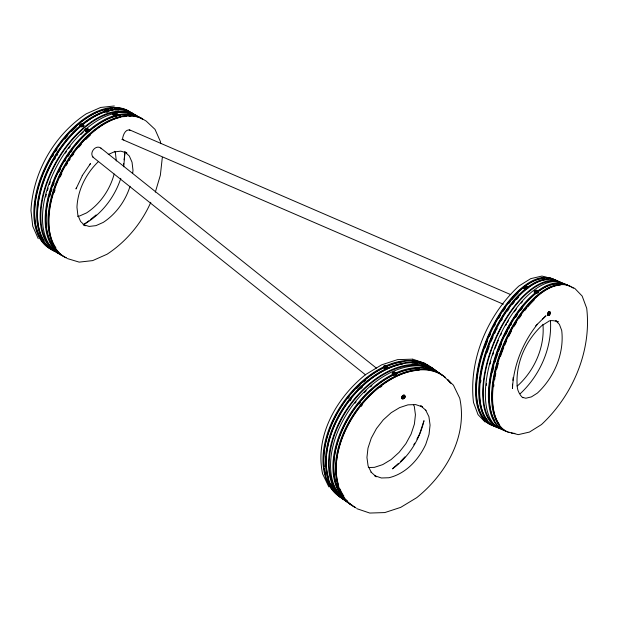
<?xml version="1.0" encoding="UTF-8"?>
<svg xmlns="http://www.w3.org/2000/svg" width="619" height="619" viewBox="0 0 619 619"><rect width="100%" height="100%" fill="white"/><g stroke="black" fill="none" stroke-linecap="round" stroke-linejoin="round"><path stroke-width="0.93" d="M512.493 384.198L512.47 388.399C513.6 365.04 522.893 342.423 537.439 324.217M162.325 157.358L160.36 175.216L155.323 192.153M512.88 380.36L513.159 377.489M123.506 165.35L123.715 163.501M124.117 159.803L124.837 153.326L123.73 166.782M132.683 173.196L133 170.333L132.033 162.201L129.356 156.073L124.736 151.771M412.61 359.159L397.56 359.631L381.66 364.839L365.69 374.518C336.666 397.708 314.467 435.892 322.623 473.922L328.859 486.882M356.753 508.648L369.767 513.05L384.817 512.571L400.717 507.363L416.68 497.691C445.711 474.494 467.91 436.31 459.755 398.28L453.402 385.126L443.39 376.089M114.175 174.032C109.965 189.669 100.177 203.984 86.567 212.905L79.286 216.124L77.522 216.325M120.806 178.318C114.654 197.26 101.686 214.058 84.401 224.101L88.857 220.766M130.044 186.273C125.502 200.819 116.055 214.019 103.249 222.399L95.976 225.626L89.151 226.43L83.124 224.604M419.558 434.159L419.303 434.909L423.992 420.688C419.543 439.83 408.525 457.402 392.423 468.846L398.489 463.352M76.539 187.549L75.982 188.973L82.304 175.695M87.635 131.654L87.635 131.77A0.882 0.511 0 0 0 87.821 131.491M82.466 125.44L82.033 125.812M87.612 130.005L87.24 130.779L86.203 130.346M107.451 111.072L107.42 110.553M114.322 114.36L114.794 114.794M115.784 114.236L115.521 114.732M384.832 366.703L385.088 367.199M386.21 367.005L385.258 367.431L384.786 366.788M526.552 287.595L526.421 288.005M537.068 291.781L536.263 292.369L535.613 291.804M402.822 397.081L403.294 396.508M548.72 313.113L548.473 313.957M80.408 124.829L80.764 124.071L82.087 123.862L83.054 124.427L82.698 125.959L81.375 126.16L80.408 125.603L80.408 124.829L81.375 125.394L82.698 125.185L83.054 124.427M80.408 125.603L80.764 124.071M85.615 129.619L85.971 128.853L87.294 128.651L88.262 129.209L87.906 130.741L86.583 130.942L85.615 130.385L85.615 129.619L86.583 130.176L87.906 129.975L88.262 129.209M105.532 110.05L105.888 109.284L107.203 109.083L108.17 109.64L107.814 111.172L106.499 111.374L105.532 110.816L105.532 110.05L106.499 110.608L107.814 110.406L108.17 109.64M105.532 110.816L105.888 109.284M113.734 113.625L114.089 112.867L115.405 112.658L116.372 113.215L116.024 114.747L114.701 114.956L113.734 114.399L113.734 113.625L114.701 114.182L116.024 113.981L116.372 113.215M113.734 114.399L114.089 112.867M384.198 366.262L384.554 365.504L385.877 365.295L386.844 365.852L386.488 367.384L385.165 367.593L384.198 367.036L384.198 366.262L385.165 366.819L386.488 366.618L386.844 365.852M384.198 367.036L384.554 365.504M393.034 373.048L393.39 372.282L394.713 372.081L395.68 372.638L395.324 374.17L394.001 374.371L393.034 373.814L393.034 373.048L394.001 373.605L395.324 373.404L395.68 372.638M393.034 373.814L393.39 373.056M524.502 286.984L524.858 286.226L526.173 286.017L527.14 286.582L526.792 288.106L525.469 288.315L524.502 287.758L524.502 286.984L525.469 287.549L526.792 287.34L527.14 286.582M535.017 291.178L535.365 290.412L536.688 290.21L537.656 290.768L537.3 292.3L535.984 292.501L535.017 291.944L535.017 291.178L535.984 291.735L537.3 291.526L537.656 290.768M150.796 202.32C141.503 223.289 126.276 241.665 107.048 254.239L92.672 260.607L79.186 262.123L67.324 258.556M413.801 444.798L414.684 443.165M416.897 439.072L419.117 434.979M548.194 313.508L548.906 312.402L550.368 312.734L549.657 314.963L548.194 314.63L548.194 313.508L548.952 313.833L548.952 314.955M548.952 313.833L549.657 312.727L550.368 312.734M82.203 175.657L90.529 163.509L89.569 164.739M404.95 456.868L400.516 461.526M87.627 130.33L86.211 130.253M98.398 161.59C86.087 173.544 77.746 189.963 76.957 207.241L77.862 215.172L80.609 221.494L85.221 225.803L83.356 224.705M96.107 214.932L90.351 219.652M393.761 373.574L393.932 373.984M526.421 287.827L526.49 287.378M402.458 396.926L403.387 395.943L404.896 396.5L404.896 397.622L403.967 398.605L402.458 398.04L402.458 396.926L403.039 397.352L403.039 398.466M403.039 397.352L403.967 396.369L404.896 396.5M535.505 326.066L545.981 315.775L542.515 319.125M520.2 393.73C539.954 375.362 552.31 347.638 550.43 320.534M403.124 396.609L403.565 396.307M516.981 385.947L518.413 385.064C534.754 369.837 544.944 346.748 542.925 324.294M526.429 289.003L525.26 289.027M386.117 367.075L386.086 366.765M108.263 154.518L113.989 151.949L120.806 151.144L126.841 152.963L124.937 151.926M107.319 111.149L106.282 111.087M526.127 288.144L525.562 288.16M536.634 292.122L536.077 292.137M368.29 467.538L374.425 467.353L382.743 464.606L391.162 459.53L399.1 452.35L405.909 443.645L411.101 434.074L414.39 424.1L415.434 414.745L414.289 406.319L413.5 404.818M548.194 314.63L549.657 314.963M114.322 105.981L100.603 107.466L86.227 113.834C54.155 135.066 33.008 172.167 30.958 210.561L32.745 226.237L38.246 238.686M123.785 139.902L122.531 139.414C122.709 135.476 125.727 127.839 130.609 130.508M402.458 398.04L403.967 398.605M551.622 278.612L541.965 276.066L530.738 278.643L518.745 286.14C487.563 315.21 468.451 359.639 473.496 402.435L478.03 414.637L485.164 422.065M522.498 397.336L525.817 398.234L531.404 396.895L537.362 393.104C554.144 377.458 564.435 353.542 561.719 330.5L559.414 324.402L555.738 320.665M508.578 432.101L518.235 434.646L529.462 432.07L541.463 424.572C572.645 395.51 591.749 351.081 586.704 308.277L582.169 296.083L574.85 288.469L571.778 287.131M114.794 114.616L114.383 114.368M536.077 292.16L535.667 291.913M412.819 359.198L425.617 363.562M374.611 475.671L381.381 477.984L388.887 477.744C405.878 473.728 418.614 459.731 425.764 444.365L429.029 434.453L430.073 425.098L428.921 416.672L425.663 410.088L425.942 410.436L420.734 405.747L422.406 406.884L415.628 404.578L407.944 404.849L399.634 407.604L391.216 412.68L383.277 419.86L376.468 428.557L371.276 438.136L367.988 448.11L366.943 457.464L368.088 465.89L371.354 472.475L371.075 472.119L376.282 476.816L374.812 475.779M556.156 320.982C563.313 323.807 550.887 318.313 547.97 321.803L541.795 325.656C525.005 341.301 514.722 365.21 517.438 388.252C517.755 391.162 521.082 397.081 522.993 397.769M548.906 312.402L549.657 312.727M549.61 313.531L550.368 313.856M129.286 129.742L510.745 294.636M121.866 139.314L503.324 304.208M115.405 113.432L116.372 113.989M93.484 157.497C88.556 153.373 95.643 144.119 100.92 148.103L376.398 368.127M403.387 395.943L403.967 396.369M404.315 397.197L404.896 397.622M92.347 156.653L365.566 374.874M525.252 287.85L525.252 288.028M394.93 373.551L394.288 374.24L393.63 373.567M80.996 125.355L81.662 126.028L82.459 125.332M403.673 396.361L402.659 397.305M100.92 148.103L101.338 148.784M107.52 110.437L107.582 110.863M106.182 110.994L106.12 110.569M114.693 151.276L115.413 152.901L116.31 160.994M160.739 143.662L160.46 141.643L155.029 129.394L146.169 121.069L143.469 119.49A79.263 44.854 -60.3 0 0 64.5 167.308A79.263 44.854 -60.3 0 0 66.411 257.976M537.3 291.526L537.3 292.3M536.688 290.21L536.688 290.976M535.984 291.735L535.984 292.501M535.365 290.412L535.365 291.178M526.792 287.34L526.792 288.106M525.469 287.549L525.469 288.315M524.858 286.226L524.858 286.992M395.324 373.404L395.324 374.17M394.713 372.081L394.713 372.847M394.001 373.605L394.001 374.371M386.488 366.618L386.488 367.384M385.165 366.819L385.165 367.593M116.024 113.981L116.024 114.747M114.701 114.182L114.701 114.956M107.814 110.406L107.814 111.172M106.499 110.608L106.499 111.374M87.906 129.975L87.906 130.741M87.294 128.651L87.294 129.417M86.583 130.176L86.583 130.942M85.971 128.853L85.971 129.626M82.698 125.185L82.698 125.959M82.087 123.862L82.087 124.636M81.375 125.394L81.375 126.16M394.357 372.421A2.105 1.215 0 0 1 396.338 374.054A2.105 1.215 0 0 1 393.003 374.572A2.105 1.215 0 0 1 393.305 372.592M394.357 372.607A2.105 1.215 0 0 1 396.338 374.24A2.105 1.215 0 0 1 393.003 374.75A2.105 1.215 0 0 1 393.305 372.77M403.65 398.412A2.105 1.346 -53.9 0 1 401.599 397.39A2.105 1.346 -53.9 0 1 404.168 395.1A2.105 1.346 -53.9 0 1 404.052 398.056M549.2 314.916A2.105 1.021 -66.8 0 1 547.622 314.483A2.105 1.021 -66.8 0 1 549.2 311.597A2.105 1.021 -66.8 0 1 549.958 313.524M549.765 314.034A2.105 1.021 -66.8 0 1 549.502 314.506M549.022 314.839A2.105 1.021 -66.8 0 1 547.459 314.692A2.105 1.021 -66.8 0 1 548.589 311.806A2.105 1.021 -66.8 0 1 549.951 312.456M549.587 313.957A2.105 1.021 -66.8 0 1 549.324 314.437M107.397 109.47A2.105 1.215 0 0 1 108.573 111.335A2.105 1.215 0 0 1 105.129 111.335A2.105 1.215 0 0 1 106.306 109.47M107.397 109.648A2.105 1.215 0 0 1 108.573 111.521A2.105 1.215 0 0 1 105.129 111.521A2.105 1.215 0 0 1 106.306 109.648M491.602 425.091A79.263 37.039 -67 0 1 488.074 335.885A79.263 37.039 -67 0 1 554.725 279.896M498.806 428.147A79.263 37.039 -67 0 1 495.27 338.941A79.263 37.039 -67 0 1 561.928 282.945M496.616 427.141A79.263 37.039 -67 0 1 491.865 338.523A79.263 37.039 -67 0 1 558.895 281.66M493.397 425.771A79.263 37.039 -67 0 1 489.389 335.436A79.263 37.039 -67 0 1 557.146 281.289M496.531 426.971A79.263 37.039 -67 0 1 490.542 338.995A79.263 37.039 -67 0 1 557.943 281.258M487.269 419.914A78.28 36.583 -67 0 1 484.762 356.559A78.28 36.583 -67 0 1 525.624 289.46M527.992 287.642A78.28 36.583 -67 0 1 548.248 279.641M480.723 382.062A78.28 36.583 -67 0 1 480.917 380.174M487.052 352.606A78.28 36.583 -67 0 1 489.18 346.501M491.207 341.278A78.28 36.583 -67 0 1 493.034 336.984M494.581 333.587A78.28 36.583 -67 0 1 495.409 331.838M496.268 330.097A78.28 36.583 -67 0 1 497.142 328.364M501.297 320.758A78.28 36.583 -67 0 1 502.264 319.133M507.448 311.086A78.28 36.583 -67 0 1 509.104 308.757M512.493 304.308A78.28 36.583 -67 0 1 514.203 302.211M516.695 299.333A78.28 36.583 -67 0 1 518.652 297.213M484.05 418.552A78.28 36.583 -67 0 1 488.151 336.86A78.28 36.583 -67 0 1 544.178 278.287M485.01 347.762A78.28 36.583 -67 0 1 487.64 340.775M489.436 336.473A78.28 36.583 -67 0 1 490.565 333.927M494.364 326.136A78.28 36.583 -67 0 1 495.27 324.418M498.558 318.576A78.28 36.583 -67 0 1 500.5 315.381M503.139 311.311A78.28 36.583 -67 0 1 505.328 308.161M508.702 303.658A78.28 36.583 -67 0 1 510.412 301.53M511.549 300.169A78.28 36.583 -67 0 1 518.064 293.189M505.336 430.832A79.263 37.039 -67 0 1 491.223 371.245A79.263 37.039 -67 0 1 535.296 292.764M537.694 290.915A79.263 37.039 -67 0 1 567.608 285.359M494.666 420.812A78.28 36.583 -67 0 1 535.288 293.561M537.656 291.742A78.28 36.583 -67 0 1 557.061 283.757M496.036 425.748A78.28 36.583 -67 0 1 493.954 343.274A78.28 36.583 -67 0 1 554.222 281.428M486.325 385.405A78.28 36.583 -67 0 1 486.503 383.532M490.086 364.104A78.28 36.583 -67 0 1 490.821 361.357M492.739 355.02A78.28 36.583 -67 0 1 493.614 352.412M494.86 348.915A78.28 36.583 -67 0 1 498.349 340.249M500.678 335.119A78.28 36.583 -67 0 1 501.522 333.378M505.561 325.656A78.28 36.583 -67 0 1 506.504 323.992M507.464 322.352A78.28 36.583 -67 0 1 508.431 320.735M514.234 311.937A78.28 36.583 -67 0 1 516.478 308.904M521.097 303.202A78.28 36.583 -67 0 1 522.382 301.739M502.303 429.547A79.263 37.039 -67 0 1 497.552 340.937A79.263 37.039 -67 0 1 564.574 284.075M492.562 372.151A78.28 36.583 -67 0 1 493.83 366.703M495.061 362.13A78.28 36.583 -67 0 1 496.152 358.478M496.438 357.573A78.28 36.583 -67 0 1 497.9 353.225M498.519 351.476A78.28 36.583 -67 0 1 501.591 343.646M505.499 335.065A78.28 36.583 -67 0 1 507.696 330.739M508.609 329.037A78.28 36.583 -67 0 1 509.545 327.35M510.489 325.679A78.28 36.583 -67 0 1 511.441 324.039M515.488 317.578A78.28 36.583 -67 0 1 517.662 314.406M520.455 310.591A78.28 36.583 -67 0 1 522.722 307.697M505.437 430.963A79.263 37.039 -67 0 1 501.908 341.75A79.263 37.039 -67 0 1 568.559 285.761M507.712 431.923A79.263 37.039 -67 0 1 504.176 342.717A79.263 37.039 -67 0 1 570.834 286.729M499.556 424.634A78.28 36.583 -67 0 1 504.632 342.833A78.28 36.583 -67 0 1 560.288 285.119M493.699 386.589A78.28 36.583 -67 0 1 493.916 384.685M494.596 379.888A78.28 36.583 -67 0 1 494.921 377.954M495.076 377.079A78.28 36.583 -67 0 1 495.788 373.52M496.825 368.986A78.28 36.583 -67 0 1 498.287 363.492M500.516 356.335A78.28 36.583 -67 0 1 503.742 347.607M504.818 345.015A78.28 36.583 -67 0 1 506.675 340.76M508.725 336.434A78.28 36.583 -67 0 1 511.379 331.25M514.188 326.221A78.28 36.583 -67 0 1 516.61 322.213M519.248 318.143A78.28 36.583 -67 0 1 521.438 314.994M524.811 310.49A78.28 36.583 -67 0 1 526.514 308.363M527.659 307.001A78.28 36.583 -67 0 1 534.174 300.022M509.507 432.604A79.263 37.039 -67 0 1 505.499 342.268A79.263 37.039 -67 0 1 573.256 288.121M514.884 433.37A79.263 37.039 -67 0 1 511.248 433.029M342.833 498.574A79.263 50.572 -54.7 0 1 327.142 434.468A79.263 50.572 -54.7 0 1 384.368 366.525M428.023 365.218A79.263 50.572 -54.7 0 0 386.148 365.721A2.105 1.215 0 0 1 387.339 367.462A2.105 1.215 0 0 1 384.028 367.717A2.105 1.215 0 0 1 384.469 365.806M348.396 502.504A79.263 50.572 -54.7 0 1 347.646 407.944A79.263 50.572 -54.7 0 1 437.471 371.826M344.396 499.951A79.263 50.572 -54.7 0 1 346.57 404.47A79.263 50.572 -54.7 0 1 435.869 370.773M343.568 499.092A79.263 50.572 -54.7 0 1 327.73 435.443A79.263 50.572 -54.7 0 1 384.298 367.423M386.883 366.239A79.263 50.572 -54.7 0 1 433.377 369.017M345.325 500.33A79.263 50.572 -54.7 0 1 345 405.159A79.263 50.572 -54.7 0 1 435.134 370.255M334.484 489.838A78.28 49.946 -54.7 0 1 330.732 483.532M328.349 477.21A78.28 49.946 -54.7 0 1 402.621 363.926M412.014 363.09A78.28 49.946 -54.7 0 1 417.33 363.492M421.183 364.243A78.28 49.946 -54.7 0 1 427.497 366.494M350.006 400.872A78.28 49.946 -54.7 0 1 351.159 399.402M360.506 388.956A78.28 49.946 -54.7 0 1 362.564 386.96M331.474 487.354A78.28 49.946 -54.7 0 1 327.111 479.137M325.857 475.454A78.28 49.946 -54.7 0 1 324.341 468.413M324.101 466.548A78.28 49.946 -54.7 0 1 384.368 367.33M387.007 366.162A78.28 49.946 -54.7 0 1 402.041 361.852M412.223 361.45A78.28 49.946 -54.7 0 1 414.838 361.728M348.095 398.373A78.28 49.946 -54.7 0 1 349.255 396.911M356.668 388.554A78.28 49.946 -54.7 0 1 360.08 385.204M363.593 382.024A78.28 49.946 -54.7 0 1 365.744 380.213M352.791 505.615A79.263 50.572 -54.7 0 1 336.953 441.966A79.263 50.572 -54.7 0 1 393.522 373.946M396.098 372.762A79.263 50.572 -54.7 0 1 441.865 374.928M339.947 492.113A78.28 49.946 -54.7 0 1 336.094 483.431M335.815 482.495A78.28 49.946 -54.7 0 1 393.537 374.743M396.083 373.574A78.28 49.946 -54.7 0 1 419.481 368.375M347.282 500.779A78.28 49.946 -54.7 0 1 345.704 499.796M338.732 493.513A78.28 49.946 -54.7 0 1 352.033 402.938A78.28 49.946 -54.7 0 1 433.045 369.976M354.973 403.24A78.28 49.946 -54.7 0 1 356.134 401.777M364.22 392.74A78.28 49.946 -54.7 0 1 366.262 390.728M370.472 386.89A78.28 49.946 -54.7 0 1 371.903 385.676M348.791 503.054A79.263 50.572 -54.7 0 1 350.532 408.184A79.263 50.572 -54.7 0 1 439.521 373.272M359.206 403.952A78.28 49.946 -54.7 0 1 360.39 402.512M351.863 505.228A79.263 50.572 -54.7 0 1 338.098 441.169A79.263 50.572 -54.7 0 1 394.257 374.464M395.943 373.675A79.263 50.572 -54.7 0 1 441.85 374.866M447.854 379.942A79.263 50.572 -54.7 0 1 450.307 382.898M355.275 507.371A79.263 50.572 -54.7 0 1 354.95 412.2A79.263 50.572 -54.7 0 1 445.084 377.296M343.916 496.159A78.28 49.946 -54.7 0 1 339.908 488.832M338.299 484.251A78.28 49.946 -54.7 0 1 356.358 411.279A78.28 49.946 -54.7 0 1 419.195 370.185M361.109 406.443A78.28 49.946 -54.7 0 1 362.285 404.988M380.352 387.285A78.28 49.946 -54.7 0 1 381.799 386.179M447.916 379.764A79.263 50.572 -54.7 0 1 451.042 383.416M356.01 507.889A79.263 50.572 -54.7 0 1 355.26 413.33A79.263 50.572 -54.7 0 1 445.084 377.211M536.882 290.775A2.105 1.215 0 0 1 538.058 292.64A2.105 1.215 0 0 1 534.607 292.64A2.105 1.215 0 0 1 535.791 290.775M87.813 131.483A0.882 0.511 0 0 1 87.658 131.862M87.48 129.216A2.105 1.215 0 0 1 88.664 131.089A2.105 1.215 0 0 1 85.213 131.089A2.105 1.215 0 0 1 86.397 129.216M82.273 124.249A2.105 1.215 0 0 1 83.557 126.036A2.105 1.215 0 0 1 80.246 126.284A2.105 1.215 0 0 1 80.679 124.373M82.273 124.434A2.105 1.215 0 0 1 83.557 126.214A2.105 1.215 0 0 1 80.246 126.462A2.105 1.215 0 0 1 80.679 124.551M52.213 249.805A79.263 44.854 -60.3 0 1 49.102 159.462A79.263 44.854 -60.3 0 1 128.45 110.94M57.729 253.032A79.263 44.854 -60.3 0 1 56.6 160.986A79.263 44.854 -60.3 0 1 136.312 115.505M108.41 110.793A79.263 44.854 -60.3 0 1 133.642 113.981M55.06 251.515A79.263 44.854 -60.3 0 1 39.484 196.842A79.263 44.854 -60.3 0 1 81.012 126.114M83.255 124.257A79.263 44.854 -60.3 0 1 106.607 111.296M52.228 249.898A79.263 44.854 -60.3 0 1 50.317 159.238A79.263 44.854 -60.3 0 1 129.286 111.42M108.557 110.074A79.263 44.854 -60.3 0 1 133.549 114.028M54.232 251.043A79.263 44.854 -60.3 0 1 38.657 196.37A79.263 44.854 -60.3 0 1 80.176 125.642M81.669 124.388A79.263 44.854 -60.3 0 1 105.772 110.824M44.026 240.574A78.28 44.297 -60.3 0 1 39.407 230.16M39.144 229.185A78.28 44.297 -60.3 0 1 81.058 125.711M82.536 124.496A78.28 44.297 -60.3 0 1 105.547 111.714M109.323 110.747A78.28 44.297 -60.3 0 1 113.153 110.128M115.033 109.965A78.28 44.297 -60.3 0 1 118.662 109.95M54.418 159.748A78.28 44.297 -60.3 0 1 55.346 158.147M56.778 155.764A78.28 44.297 -60.3 0 1 57.768 154.185M41.682 239.692A78.28 44.297 -60.3 0 1 46.959 164.762A78.28 44.297 -60.3 0 1 106.483 109.13M109.37 108.627A78.28 44.297 -60.3 0 1 112.194 108.348M114.941 108.302A78.28 44.297 -60.3 0 1 116.705 108.395M52.507 156.537A78.28 44.297 -60.3 0 1 53.458 154.943M55.439 151.787A78.28 44.297 -60.3 0 1 56.979 149.45M64.716 139.097A78.28 44.297 -60.3 0 1 67.788 135.53M71.603 131.468A78.28 44.297 -60.3 0 1 76.137 127.112M116.078 115.165A79.263 44.854 -60.3 0 1 142.06 118.871M62.736 255.887A79.263 44.854 -60.3 0 1 52.205 183.858A79.263 44.854 -60.3 0 1 115.095 115.428M53.025 246.153A78.28 44.297 -60.3 0 1 59.292 169.258A78.28 44.297 -60.3 0 1 120.713 115.088M122.608 114.879A78.28 44.297 -60.3 0 1 126.284 114.755M56.639 251.337A78.28 44.297 -60.3 0 1 55.184 164.708A78.28 44.297 -60.3 0 1 130.253 113.532M131.924 114.198A78.28 44.297 -60.3 0 1 134.308 115.405M45.721 196.935A78.28 44.297 -60.3 0 1 46.371 194.296M47.346 190.737A78.28 44.297 -60.3 0 1 48.166 188.052M49.365 184.485A78.28 44.297 -60.3 0 1 50.34 181.824M65.343 153.148A78.28 44.297 -60.3 0 1 66.403 151.616M68.57 148.637A78.28 44.297 -60.3 0 1 70.226 146.471M80.733 134.64A78.28 44.297 -60.3 0 1 83.333 132.172M60.886 254.742A79.263 44.854 -60.3 0 1 49.265 183.069A79.263 44.854 -60.3 0 1 112.426 113.911M115.382 113.184A79.263 44.854 -60.3 0 1 137.132 115.885M49.868 196.293A78.28 44.297 -60.3 0 1 50.596 193.623M51.122 191.836A78.28 44.297 -60.3 0 1 51.965 189.151M53.188 185.592A78.28 44.297 -60.3 0 1 54.178 182.938M58.998 171.974A78.28 44.297 -60.3 0 1 60.693 168.654M64.802 161.404A78.28 44.297 -60.3 0 1 65.784 159.818M67.804 156.684A78.28 44.297 -60.3 0 1 69.374 154.371M70.976 152.112A78.28 44.297 -60.3 0 1 72.067 150.634M61.985 255.515A79.263 44.854 -60.3 0 1 63.239 162.944A79.263 44.854 -60.3 0 1 142.153 118.825M66.395 257.875A79.263 44.854 -60.3 0 1 63.277 167.532A79.263 44.854 -60.3 0 1 142.633 119.018M55.865 247.77A78.28 44.297 -60.3 0 1 61.134 172.833A78.28 44.297 -60.3 0 1 120.666 117.2M123.552 116.705A78.28 44.297 -60.3 0 1 126.377 116.426M129.116 116.372A78.28 44.297 -60.3 0 1 130.888 116.465M54.232 192.555A78.28 44.297 -60.3 0 1 55.091 189.878M60.229 176.949A78.28 44.297 -60.3 0 1 61.83 173.591M66.218 165.405A78.28 44.297 -60.3 0 1 67.641 163.014M69.111 160.646A78.28 44.297 -60.3 0 1 70.125 159.075M72.206 155.988A78.28 44.297 -60.3 0 1 73.816 153.729M78.899 147.167A78.28 44.297 -60.3 0 1 81.344 144.304M85.778 139.538A78.28 44.297 -60.3 0 1 90.32 135.182M115.939 115.861A0.882 0.511 0 0 1 115.204 116.318M115.939 116.465A0.882 0.511 0 0 1 115.621 116.805M115.939 115.505A0.882 0.511 0 0 1 115.204 115.954M115.939 115.621A0.882 0.511 0 0 1 115.204 116.078M115.939 115.985A0.882 0.511 0 0 1 115.204 116.434M115.939 116.225A0.882 0.511 0 0 1 115.204 116.674M115.939 116.101A0.882 0.511 0 0 1 115.204 116.558M115.598 113.045A2.105 1.215 0 0 1 116.875 114.825A2.105 1.215 0 0 1 113.563 115.08A2.105 1.215 0 0 1 114.004 113.169M115.598 113.223A2.105 1.215 0 0 1 116.875 115.01A2.105 1.215 0 0 1 113.563 115.258A2.105 1.215 0 0 1 114.004 113.347M526.367 286.404A2.105 1.215 0 0 1 527.55 288.276A2.105 1.215 0 0 1 524.1 288.276A2.105 1.215 0 0 1 525.276 286.404M526.367 286.589A2.105 1.215 0 0 1 527.55 288.454A2.105 1.215 0 0 1 524.1 288.454A2.105 1.215 0 0 1 525.276 286.589M386.063 365.86A2.105 1.215 0 0 1 387.339 367.647A2.105 1.215 0 0 1 384.028 367.895A2.105 1.215 0 0 1 384.469 365.984M403.364 398.76A2.105 1.346 -53.9 0 0 404.795 395.533A2.105 1.346 -53.9 0 0 401.932 396.841A2.105 1.346 -53.9 0 0 403.364 398.76M534.847 292.625A2.105 1.215 0 0 0 538.368 292.083A2.105 1.215 0 0 0 535.791 290.59A2.105 1.215 0 0 0 534.847 292.625M85.886 131.267A2.105 1.215 0 0 0 89.043 130.214A2.105 1.215 0 0 0 85.886 129.154A2.105 1.215 0 0 0 85.886 131.267"/></g></svg>
